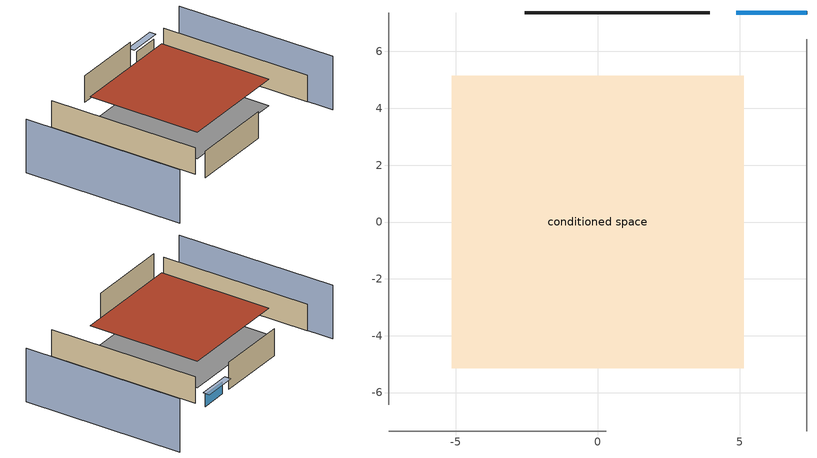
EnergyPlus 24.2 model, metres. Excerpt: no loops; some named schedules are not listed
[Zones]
conditioned space
 floor adiabatic (Floor1 construction): -5.14,-5.14 -5.14,5.14 5.14,5.14 5.14,-5.14 z2.44
 wall outside (AdiabaticWallConstruction): 7.36,7.36 4.87,7.36 z2.44:3.57
 wall outside (Wall1 construction): 3.95,7.36 -2.57,7.36 z2.44:4.88
 wall adiabatic (Wall2 construction): 7.36,-7.36 7.36,6.43 z2.44:4.88
 wall adiabatic (Wall3 construction): -7.36,-7.36 0.3,-7.36 z2.44:4.88
 wall adiabatic (Wall4 construction): -7.36,7.36 -7.36,-6.43 z2.44:4.88
 window (WindowConstruction): 7.36,7.36 4.87,7.36 z2.44:3.57
 roof outside (Roof1 construction): -5.14,5.14 -5.14,-5.14 5.14,-5.14 5.14,5.14 z4.88
shading: -11.02,7.36 -11.02,-7.36 / 11.02,-7.36 11.02,7.36 z0:4.88; 4.57,7.36 7.67,7.36 7.67,7.97 4.57,7.97 z3.87
[Building]
Building 1: Terrain=Suburbs
[Site:Location]
Renton Muni_WA: Latitude {deg}=47.49; Longitude {deg}=-122.21; Time Zone {hr}=-8; Elevation {m}=9; Keep Site Location Information=Yes
[Site:GroundTemperature:Shallow]
9.86948, 8.64481, 8.54673, 9.1279, 11.461, 13.7832, 15.7964, 17.0717, 17.1801, 16.1428, 14.1809, 11.93
[Site:WaterMainsTemperature]
Calculation Method=Schedule; Temperature Schedule=mains temperature schedule
[Material] Roughness=Rough; Thermal Absorptance=0.9
Name | Thickness {m} | Conductivity {W/m-K} | Density {kg/m3} | Specific Heat {J/kg-K} | Solar Absorptance | Visible Absorptance
asphalt or fiberglass shingles | 0.00635 | 0.162714 | 1121.4 | 1465.45 | 0.85 | 0.85
concrete block | 0.2032 | 0.192568 | 1794.88 | 846.01 | 0.7 | 0.7
concrete block 1 | 0.1524 | 0.746872 | 1892.44 | 838.421 | 0.7 | 0.7
floor covering | 0.0127 | 9.015625 | 54.468 | 1339.84 | 0.6 | 0.6
floor stud and cavity | 0.0889 | 2.00347 | 50.32683 | 1063.81 | 0.7 | 0.7
furniture material conditioned space 1 | 0.1524 | 0.115458 | 640.8 | 1214.23 | 0.6 | 0.6
gypsum board | 0.0127 | 0.160291 | 801 | 837.4 | 0.6 | 0.6
gypsum board 1 | 0.00254 | 0.160291 | 801 | 837.4 | 0.6 | 0.6
osb sheathing 0.5 in. | 0.0127 | 0.115458 | 512.64 | 1214.23 | 0.7 | 0.7
osb sheathing 0.75 in. | 0.01905 | 0.115458 | 512.64 | 1214.23 | 0.7 | 0.7
roof rigid ins | 0.103632 | 0.029427 | 32.04 | 1214.23 | 0.7 | 0.7
roof stud and cavity | 0.2032 | 0.0828465 | 78.34581 | 1123.46 | 0.7 | 0.7
wall rigid ins | 0.0489954 | 0.029427 | 32.04 | 1214.23 | 0.7 | 0.7
wall rigid ins 1; wall rigid ins 2; wall rigid ins 3 | 0.00720851 | 0.029427 | 32.04 | 1214.23 | 0.7 | 0.7
wall rigid ins 4 | 0.512978 | 0.029427 | 32.04 | 1214.23 | 0.7 | 0.7
wall stud and cavity | 0.0889 | 0.380278 | 52.3479 | 1209.89 | 0.7 | 0.7
wall stud and cavity 1 | 0.0889 | 0.391764 | 83.0341 | 1211.67 | 0.7 | 0.7
wood siding | 0.0254 | 0.102417 | 544.68 | 1172.36 | 0.7 | 0.7
[WindowMaterial:SimpleGlazingSystem]
WindowMaterial: U-Factor {W/m2-K}=4.31528; Solar Heat Gain Coefficient=0.67
[Construction]
AdiabaticWallConstruction: wood siding, wall rigid ins 4, wall stud and cavity, gypsum board
Floor1 construction: floor stud and cavity, floor covering
furniture construction conditioned space 1: furniture material conditioned space 1
PartitionWallConstruction: gypsum board, wall stud and cavity 1, gypsum board
Roof1 construction: asphalt or fiberglass shingles, roof rigid ins, osb sheathing 0.75 in., roof stud and cavity, gypsum board
Wall1 construction: wall rigid ins, osb sheathing 0.5 in., concrete block, gypsum board
Wall2 construction: wall rigid ins 1, concrete block 1, gypsum board 1
Wall3 construction: wall rigid ins 2, concrete block 1, gypsum board 1
Wall4 construction: wall rigid ins 3, concrete block 1, gypsum board 1
WindowConstruction: WindowMaterial
[Zone]
conditioned space: Multiplier=1; Volume {m3}=257.797; Part of Total Floor Area=Yes
[Space]
conditioned space 1: Zone=conditioned space; Volume {m3}=257.797
[SurfaceProperty:IncidentSolarMultiplier]
Window1: Incident Solar Multiplier=1; Incident Solar Multiplier Schedule=trans schedule winter=0.85 summer=0.7
[InternalMass] Zone or ZoneList=conditioned space; Space or SpaceList=conditioned space 1
Name | Construction | Surface Area {m2}
furniture mass conditioned space 1 | furniture construction conditioned space 1 | 42.28946
partition wall mass | PartitionWallConstruction | 105.724
[Lights]
interior lighting: Zone or ZoneList or Space or SpaceList=conditioned space 1; Schedule=lighting_interior; Design Level Calculation Method=LightingLevel; Lighting Level {W}=204.187; Return Air Fraction=0; Fraction Radiant=0.6; Fraction Visible=0.2; Fraction Replaceable=1
[People]
occupants: Zone or ZoneList or Space or SpaceList=conditioned space 1; Number of People Schedule=occupants; Number of People Calculation Method=People; Number of People=1; Fraction Radiant=0.314171; Sensible Heat Fraction=0.56303; Activity Level Schedule=occupants activity schedule; Carbon Dioxide Generation Rate {m3/s-W}=0; Enable ASHRAE 55 Comfort Warnings=No; Mean Radiant Temperature Calculation Type=EnclosureAveraged
[ElectricEquipment] Zone or ZoneList or Space or SpaceList=conditioned space 1; Design Level Calculation Method=EquipmentLevel
Name | Schedule | Design Level {W} | Fraction Latent | Fraction Radiant | Fraction Lost
clothes dryer | clothes_dryer | 2365.07 | 0.015 | 0.081 | 0.85
clothes washer | clothes_washer | 299.68 | 0.03 | 0.162 | 0.7
cooking range | cooking_range | 101.725 | 0.16 | 0.384 | 0.2
dishwasher | dishwasher | 881.359 | 0.3 | 0.18 | 0.4
fridge | fridge schedule | 43.7215 | 0 | 0.6 | 0
mech vent bath fan 0 | mech vent bath fan 0 schedule | 15 | 0 | 0 | 1
mech vent house fan | mech vent house fan schedule | 0 | 0 | 0 | 1
mech vent house fan cfis | mech vent house fan cfis schedule | 0 | 0 | 0 | 0
mech vent range fan 0 | mech vent range fan 0 schedule | 30 | 0 | 0 | 1
misc plug loads | plug_loads_other | 161.394 | 0.021 | 0.558 | 0.049
misc tv | plug_loads_tv | 226.12 | 0 | 0.6 | 0
whole house fan | Always On Discrete | 0 | 0 | 0 | 1
[OtherEquipment] Zone or ZoneList or Space or SpaceList=conditioned space 1; Design Level Calculation Method=EquipmentLevel
Name | Fuel Type | Schedule | Design Level {W} | Fraction Latent | Fraction Radiant | Fraction Lost
clothes dryer 1 | Electricity | clothes_dryer | 0 | 0.015 | 0.081 | 0.85
cooking range 1 | Propane | cooking_range | 2981.26 | 0.16 | 0.384 | 0.2
general water use latent | None | general water use schedule | 27.79 | 1 | 0 | 0
general water use sensible | None | general water use schedule | -27.3882 | 0 | 0.6 | 0
mech vent house fan latent load | None | Always On Discrete | 0 | 1 | 0 | 0
mech vent house fan sensible load | None | Always On Discrete | 0 | 0 | 0 | 0
water heater energy adjustment1 | Electricity | Always On Discrete | 0.01 | 0 | 0 | 1
[ZoneInfiltration:DesignFlowRate] Zone or ZoneList or Space or SpaceList=conditioned space 1; Schedule=Always On Discrete; Design Flow Rate Calculation Method=Flow/Zone; Design Flow Rate {m3/s}=0
infil flow; natural vent flow; whole house fan flow
[WaterUse:Equipment]
dishwasher: Peak Flow Rate {m3/s}=7.49899e-06; Flow Rate Fraction Schedule=hot_water_dishwasher
[Exterior:Lights]
exterior lighting: Schedule=exterior lighting schedule; Design Level {W}=9.02712
[EnergyManagementSystem:GlobalVariable]
infil_program_Qfan
infil_program_Qinf
natural_vent_program_Qnv
natural_vent_program_Qwhf
[EnergyManagementSystem:Sensor]
Name | Output:Variable or Output:Meter Index Key | Output:Variable or Output:Meter
airflow_gain | infil flow | Infiltration Sensible Heat Gain Energy
airflow_gain_1 | natural vent flow | Infiltration Sensible Heat Gain Energy
airflow_gain_2 | whole house fan flow | Infiltration Sensible Heat Gain Energy
airflow_loss | infil flow | Infiltration Sensible Heat Loss Energy
airflow_loss_1 | natural vent flow | Infiltration Sensible Heat Loss Energy
airflow_loss_2 | whole house fan flow | Infiltration Sensible Heat Loss Energy
clg_load_cond |  | Cooling:EnergyTransfer:Zone:CONDITIONED SPACE
clg_sp_s; clg_sp_s_1 | cooling setpoint | Schedule Value
clothes_dryer_exhaust_0_sch_s | clothes_dryer | Schedule Value
cool_season | cooling season schedule | Schedule Value
htg_load_cond |  | Heating:EnergyTransfer:Zone:CONDITIONED SPACE
htg_sp_s; htg_sp_s_1 | heating setpoint | Schedule Value
ig_ee_conv | clothes dryer | Electric Equipment Convective Heating Energy
ig_ee_conv_2 | cooking range | Electric Equipment Convective Heating Energy
ig_ee_conv_3 | dishwasher | Electric Equipment Convective Heating Energy
ig_ee_conv_4 | fridge | Electric Equipment Convective Heating Energy
ig_ee_conv_5 | misc plug loads | Electric Equipment Convective Heating Energy
ig_ee_conv_6 | misc tv | Electric Equipment Convective Heating Energy
ig_ee_conv_7 | whole house fan | Electric Equipment Convective Heating Energy
ig_ee_rad | clothes dryer | Electric Equipment Radiant Heating Energy
ig_ee_rad_2 | cooking range | Electric Equipment Radiant Heating Energy
ig_ee_rad_3 | dishwasher | Electric Equipment Radiant Heating Energy
ig_ee_rad_4 | fridge | Electric Equipment Radiant Heating Energy
ig_ee_rad_5 | misc plug loads | Electric Equipment Radiant Heating Energy
ig_ee_rad_6 | misc tv | Electric Equipment Radiant Heating Energy
ig_ee_rad_7 | whole house fan | Electric Equipment Radiant Heating Energy
ig_lgt_conv | interior lighting | Lights Convective Heating Energy
ig_lgt_rad | interior lighting | Lights Radiant Heating Energy
ig_lgt_vis | interior lighting | Lights Visible Radiation Heating Energy
ig_oe_conv | clothes dryer 1 | Other Equipment Convective Heating Energy
ig_oe_conv_1 | cooking range 1 | Other Equipment Convective Heating Energy
ig_oe_conv_2 | general water use latent | Other Equipment Convective Heating Energy
ig_oe_conv_3 | general water use sensible | Other Equipment Convective Heating Energy
ig_oe_conv_4 | water heater energy adjustment1 | Other Equipment Convective Heating Energy
ig_oe_rad | clothes dryer 1 | Other Equipment Radiant Heating Energy
ig_oe_rad_1 | cooking range 1 | Other Equipment Radiant Heating Energy
ig_oe_rad_2 | general water use latent | Other Equipment Radiant Heating Energy
ig_oe_rad_3 | general water use sensible | Other Equipment Radiant Heating Energy
ig_oe_rad_4 | water heater energy adjustment1 | Other Equipment Radiant Heating Energy
ig_ppl_conv | occupants | People Convective Heating Energy
ig_ppl_rad | occupants | People Radiant Heating Energy
im_conv | furniture mass conditioned space 1 | Surface Inside Face Convection Heat Gain Energy
im_conv_1 | partition wall mass | Surface Inside Face Convection Heat Gain Energy
im_ig | furniture mass conditioned space 1 | Surface Inside Face Internal Gains Radiation Heat Gain Energy
im_ig_1 | partition wall mass | Surface Inside Face Internal Gains Radiation Heat Gain Energy
im_lgt | furniture mass conditioned space 1 | Surface Inside Face Lights Radiation Heat Gain Energy
im_lgt_1 | partition wall mass | Surface Inside Face Lights Radiation Heat Gain Energy
im_sol | furniture mass conditioned space 1 | Surface Inside Face Solar Radiation Heat Gain Energy
im_sol_1 | partition wall mass | Surface Inside Face Solar Radiation Heat Gain Energy
im_surf | furniture mass conditioned space 1 | Surface Inside Face Net Surface Thermal Radiation Heat Gain Energy
im_surf_1 | partition wall mass | Surface Inside Face Net Surface Thermal Radiation Heat Gain Energy
mech_vent_bath_fan_0_sch_s | mech vent bath fan 0 schedule | Schedule Value
mech_vent_range_fan_0_sch_s | mech vent range fan 0 schedule | Schedule Value
mv_conv | mech vent bath fan 0 | Electric Equipment Convective Heating Energy
mv_conv_1 | mech vent house fan | Electric Equipment Convective Heating Energy
mv_conv_2 | mech vent house fan cfis | Electric Equipment Convective Heating Energy
mv_conv_3 | mech vent range fan 0 | Electric Equipment Convective Heating Energy
mv_conv_4 | mech vent house fan latent load | Other Equipment Convective Heating Energy
mv_conv_5 | mech vent house fan sensible load | Other Equipment Convective Heating Energy
mv_rad | mech vent bath fan 0 | Electric Equipment Radiant Heating Energy
mv_rad_1 | mech vent house fan | Electric Equipment Radiant Heating Energy
mv_rad_2 | mech vent house fan cfis | Electric Equipment Radiant Heating Energy
mv_rad_3 | mech vent range fan 0 | Electric Equipment Radiant Heating Energy
mv_rad_4 | mech vent house fan latent load | Other Equipment Radiant Heating Energy
mv_rad_5 | mech vent house fan sensible load | Other Equipment Radiant Heating Energy
natural_vent_s | natural vent schedule | Schedule Value
out_pb_s |  | Site Outdoor Air Barometric Pressure
out_wt_s |  | Site Outdoor Air Humidity Ratio
site_vw_s |  | Site Wind Speed
ss_back_out | Window1 | Surface Window Shortwave from Zone Back Out Window Heat Transfer Rate
ss_conv | Window1 | Surface Inside Face Convection Heat Gain Energy
ss_ig | Window1 | Surface Inside Face Internal Gains Radiation Heat Gain Energy
ss_surf | Window1 | Surface Inside Face Net Surface Thermal Radiation Heat Gain Energy
ss_trans_in | Window1 | Surface Window Transmitted Solar Radiation Rate
ss_trans_out | Window1 | Surface Inside Face Initial Transmitted Diffuse Transmitted Out Window Solar Radiation Rate
s_conv | Floor1 | Surface Inside Face Convection Heat Gain Energy
s_conv_1 | Roof1 | Surface Inside Face Convection Heat Gain Energy
s_conv_2 | Wall1 | Surface Inside Face Convection Heat Gain Energy
s_conv_3 | Wall2 | Surface Inside Face Convection Heat Gain Energy
s_conv_4 | Wall3 | Surface Inside Face Convection Heat Gain Energy
s_conv_5 | Wall4 | Surface Inside Face Convection Heat Gain Energy
s_ig | Floor1 | Surface Inside Face Internal Gains Radiation Heat Gain Energy
s_ig_1 | Roof1 | Surface Inside Face Internal Gains Radiation Heat Gain Energy
s_ig_2 | Wall1 | Surface Inside Face Internal Gains Radiation Heat Gain Energy
s_ig_3 | Wall2 | Surface Inside Face Internal Gains Radiation Heat Gain Energy
s_ig_4 | Wall3 | Surface Inside Face Internal Gains Radiation Heat Gain Energy
s_ig_5 | Wall4 | Surface Inside Face Internal Gains Radiation Heat Gain Energy
s_lgt | Floor1 | Surface Inside Face Lights Radiation Heat Gain Energy
s_lgt_1 | Roof1 | Surface Inside Face Lights Radiation Heat Gain Energy
s_lgt_2 | Wall1 | Surface Inside Face Lights Radiation Heat Gain Energy
s_lgt_3 | Wall2 | Surface Inside Face Lights Radiation Heat Gain Energy
s_lgt_4 | Wall3 | Surface Inside Face Lights Radiation Heat Gain Energy
s_lgt_5 | Wall4 | Surface Inside Face Lights Radiation Heat Gain Energy
s_sol | Floor1 | Surface Inside Face Solar Radiation Heat Gain Energy
s_sol_1 | Roof1 | Surface Inside Face Solar Radiation Heat Gain Energy
s_sol_2 | Wall1 | Surface Inside Face Solar Radiation Heat Gain Energy
s_sol_3 | Wall2 | Surface Inside Face Solar Radiation Heat Gain Energy
s_sol_4 | Wall3 | Surface Inside Face Solar Radiation Heat Gain Energy
s_sol_5 | Wall4 | Surface Inside Face Solar Radiation Heat Gain Energy
s_surf | Floor1 | Surface Inside Face Net Surface Thermal Radiation Heat Gain Energy
s_surf_1 | Roof1 | Surface Inside Face Net Surface Thermal Radiation Heat Gain Energy
s_surf_2 | Wall1 | Surface Inside Face Net Surface Thermal Radiation Heat Gain Energy
s_surf_3 | Wall2 | Surface Inside Face Net Surface Thermal Radiation Heat Gain Energy
s_surf_4 | Wall3 | Surface Inside Face Net Surface Thermal Radiation Heat Gain Energy
s_surf_5 | Wall4 | Surface Inside Face Net Surface Thermal Radiation Heat Gain Energy
[EnergyManagementSystem:Actuator]
Name | Actuated Component Unique | Actuated Component Type | Actuated Component Control Type
fridge_schedule_act | fridge schedule | Schedule:Constant | Schedule Value
infil_flow_act | infil flow | Zone Infiltration | Air Exchange Flow Rate
mech_vent_house_fan_cfis_act | mech vent house fan cfis | ElectricEquipment | Electricity Rate
mech_vent_house_fan_latent_load_act | mech vent house fan latent load | OtherEquipment | Power Level
mech_vent_house_fan_sensible_load_act | mech vent house fan sensible load | OtherEquipment | Power Level
natural_vent_flow_act | natural vent flow | Zone Infiltration | Air Exchange Flow Rate
water_heater_ec_adj_act | water heater energy adjustment1 | OtherEquipment | Power Level
whole_house_fan_act | whole house fan | ElectricEquipment | Electricity Rate
whole_house_fan_flow_act | whole house fan flow | Zone Infiltration | Air Exchange Flow Rate
[EnergyManagementSystem:Program]
boiler_hydronic_pump_disaggregate_program: Set boiler_hydronic_pump_primary_htg = boiler_hydronic_pump_s
boiler_hydronic_pump_power_program: Set hvac_plr = boiler_plr_s; Set pump_total_eff = boiler_hydronic_pump_rated_mfr / 1000 * 20000.0 / 105.769230769231; Set pump_vfr = boiler_hydronic_pump_mfr_s / 1000; If pump_vfr > 0; Set boiler_hydronic_pump_pressure_rise_act = 105.769230769231 * hvac_plr * pump_total_eff / pump_vfr; Else; Set boiler_hydronic_pump_pressure_rise_act = 0; EndIf
component_loads_program: Set loads_htg_walls = 0; Set loads_htg_rim_joists = 0; Set loads_htg_foundation_walls = 0; Set loads_htg_floors = 0; Set loads_htg_slabs = 0; Set loads_htg_ceilings = 0; Set loads_htg_roofs = 0; Set loads_htg_windows_conduction = 0; Set loads_htg_windows_solar = 0; Set loads_htg_doors = 0; Set loads_htg_skylights_conduction = 0; Set loads_htg_skylights_solar = 0; Set loads_htg_internal_mass = 0; Set loads_htg_intgains = 0; Set loads_htg_lighting = 0; Set loads_htg_infil = 0; Set loads_htg_mechvent = 0; Set loads_htg_natvent = 0; Set loads_htg_whf = 0; Set loads_htg_ducts = 0; Set loads_clg_walls = 0; Set loads_clg_rim_joists = 0; Set loads_clg_foundation_walls = 0; Set loads_clg_floors = 0; Set loads_clg_slabs = 0; Set loads_clg_ceilings = 0; Set loads_clg_roofs = 0; Set loads_clg_windows_conduction = 0; Set loads_clg_windows_solar = 0; Set loads_clg_doors = 0; Set loads_clg_skylights_conduction = 0; Set loads_clg_skylights_solar = 0; Set loads_clg_internal_mass = 0; Set loads_clg_intgains = 0; Set loads_clg_lighting = 0; Set loads_clg_infil = 0; Set loads_clg_mechvent = 0; Set loads_clg_natvent = 0; Set loads_clg_whf = 0; Set loads_clg_ducts = 0; Set hr_walls = 0; Set hr_walls = hr_walls + s_conv_2 + s_ig_2 + s_sol_2 + s_lgt_2 + s_surf_2; Set hr_walls = hr_walls + s_conv_3 + s_ig_3 + s_sol_3 + s_lgt_3 + s_surf_3; Set hr_walls = hr_walls + s_conv_4 + s_ig_4 + s_sol_4 + s_lgt_4 + s_surf_4; Set hr_walls = hr_walls + s_conv_5 + s_ig_5 + s_sol_5 + s_lgt_5 + s_surf_5; Set hr_rim_joists = 0; Set hr_foundation_walls = 0; Set hr_floors = 0; Set hr_floors = hr_floors + s_conv + s_ig + s_sol + s_lgt + s_surf; Set hr_slabs = 0; Set hr_ceilings = 0; Set hr_roofs = 0; Set hr_roofs = hr_roofs + s_conv_1 + s_ig_1 + s_sol_1 + s_lgt_1 + s_surf_1; Set hr_windows_conduction = 0; Set hr_windows_conduction = hr_windows_conduction + ss_conv; Set hr_windows_conduction = hr_windows_conduction + ss_ig; Set hr_windows_conduction = hr_windows_conduction + ss_surf; Set hr_windows_solar = 0; Set hr_windows_solar = hr_windows_solar - ss_trans_in * ZoneTimestep * 3600 + ss_back_out * ZoneTimestep * 3600 + ss_trans_out * ZoneTimestep * 3600; Set hr_doors = 0; Set hr_skylights_conduction = 0; Set hr_skylights_solar = 0; Set hr_internal_mass = 0; Set hr_internal_mass = hr_internal_mass + im_conv + im_ig + im_sol + im_lgt + im_surf; Set hr_internal_mass = hr_internal_mass + im_conv_1 + im_ig_1 + im_sol_1 + im_lgt_1 + im_surf_1; Set hr_intgains = 0; Set hr_intgains = hr_intgains - ig_ee_conv - ig_ee_rad - ig_ee_conv_1 - ig_ee_rad_1 - ig_ee_conv_2 - ig_ee_rad_2 - ig_ee_conv_3 - ig_ee_rad_3 - ig_ee_conv_4 - ig_ee_rad_4 - ig_ee_conv_5 - ig_ee_rad_5 - ig_ee_conv_6 - ig_ee_rad_6 - ig_ee_conv_7 - ig_ee_rad_7 - ig_oe_conv - ig_oe_rad - ig_oe_conv_1 - ig_oe_rad_1 - ig_oe_conv_2 - ig_oe_rad_2 - ig_oe_conv_3 - ig_oe_rad_3 - ig_oe_conv_4 - ig_oe_rad_4 - ig_ppl_conv - ig_ppl_rad; Set hr_lighting = 0; Set hr_lighting = hr_lighting - ig_lgt_conv - ig_lgt_rad - ig_lgt_vis; Set hr_infil = 0; Set hr_infil = hr_infil - airflow_gain + airflow_loss; Set hr_natvent = 0; Set hr_natvent = hr_natvent - airflow_gain_1 + airflow_loss_1; Set hr_whf = 0; Set hr_whf = hr_whf - airflow_gain_2 + airflow_loss_2; Set hr_mechvent = 0; Set hr_mechvent = hr_mechvent - mv_conv - mv_rad - mv_conv_1 - mv_rad_1 - mv_conv_2 - mv_rad_2 - mv_conv_3 - mv_rad_3 - mv_conv_4 - mv_rad_4 - mv_conv_5 - mv_rad_5; Set hr_ducts = 0; Set hr_intgains = hr_intgains + dhw_loss * (1.0*(1-dhw_rtf) + 1.0*dhw_rtf); Set htg_mode = 0; Set clg_mode = 0; If (htg_load_cond > 0); Set htg_mode = 1.0; ElseIf (clg_load_cond > 0); Set clg_mode = 0.0; Else; Set htg_season = 0; Set clg_season = 0; If ((DayOfYear >= 1) && (DayOfYear <= 365)); Set clg_season = 1; EndIf; If ((DayOfYear >= 1) && (DayOfYear <= 365)); Set htg_season = 1; EndIf; If ((airflow_gain_1 <> 0) || (airflow_loss_1 <> 0)) && (clg_season == 1); Set clg_mode = 0.0; ElseIf ((airflow_gain_2 <> 0) || (airflow_loss_2 <> 0)) && (clg_season == 1); Set clg_mode = 0.0; Else; Set Tmid_setpoint = (htg_sp_s_1 + clg_sp_s_1) / 2; If (tin_s_1 > Tmid_setpoint) && (clg_season == 1); Set clg_mode = 0.0; ElseIf (tin_s_1 < Tmid_setpoint) && (htg_season == 1); Set htg_mode = 1.0; EndIf; EndIf; EndIf; Set loads_htg_walls = loads_htg_walls + (hr_walls * htg_mode * 1); Set loads_htg_rim_joists = loads_htg_rim_joists + (hr_rim_joists * htg_mode * 1); Set loads_htg_foundation_walls = loads_htg_foundation_walls + (hr_foundation_walls * htg_mode * 1); Set loads_htg_floors = loads_htg_floors + (hr_floors * htg_mode * 1); Set loads_htg_slabs = loads_htg_slabs + (hr_slabs * htg_mode * 1); Set loads_htg_ceilings = loads_htg_ceilings + (hr_ceilings * htg_mode * 1); Set loads_htg_roofs = loads_htg_roofs + (hr_roofs * htg_mode * 1); Set loads_htg_windows_conduction = loads_htg_windows_conduction + (hr_windows_conduction * htg_mode * 1); Set loads_htg_windows_solar = loads_htg_windows_solar + (hr_windows_solar * htg_mode * 1); Set loads_htg_doors = loads_htg_doors + (hr_doors * htg_mode * 1); Set loads_htg_skylights_conduction = loads_htg_skylights_conduction + (hr_skylights_conduction * htg_mode * 1); Set loads_htg_skylights_solar = loads_htg_skylights_solar + (hr_skylights_solar * htg_mode * 1); Set loads_htg_internal_mass = loads_htg_internal_mass + (hr_internal_mass * htg_mode * 1); Set loads_htg_intgains = loads_htg_intgains + (hr_intgains * htg_mode * 1); Set loads_htg_lighting = loads_htg_lighting + (hr_lighting * htg_mode * 1); Set loads_htg_infil = loads_htg_infil + (hr_infil * htg_mode * 1); Set loads_htg_mechvent = loads_htg_mechvent + (hr_mechvent * htg_mode * 1); Set loads_htg_natvent = loads_htg_natvent + (hr_natvent * htg_mode * 1); Set loads_htg_whf = loads_htg_whf + (hr_whf * htg_mode * 1); Set loads_htg_ducts = loads_htg_ducts + (hr_ducts * htg_mode * 1); Set loads_clg_walls = loads_clg_walls + (-hr_walls * clg_mode * 1); Set loads_clg_rim_joists = loads_clg_rim_joists + (-hr_rim_joists * clg_mode * 1); Set loads_clg_foundation_walls = loads_clg_foundation_walls + (-hr_foundation_walls * clg_mode * 1); Set loads_clg_floors = loads_clg_floors + (-hr_floors * clg_mode * 1); Set loads_clg_slabs = loads_clg_slabs + (-hr_slabs * clg_mode * 1); Set loads_clg_ceilings = loads_clg_ceilings + (-hr_ceilings * clg_mode * 1); Set loads_clg_roofs = loads_clg_roofs + (-hr_roofs * clg_mode * 1); Set loads_clg_windows_conduction = loads_clg_windows_conduction + (-hr_windows_conduction * clg_mode * 1); Set loads_clg_windows_solar = loads_clg_windows_solar + (-hr_windows_solar * clg_mode * 1); Set loads_clg_doors = loads_clg_doors + (-hr_doors * clg_mode * 1); Set loads_clg_skylights_conduction = loads_clg_skylights_conduction + (-hr_skylights_conduction * clg_mode * 1); Set loads_clg_skylights_solar = loads_clg_skylights_solar + (-hr_skylights_solar * clg_mode * 1); Set loads_clg_internal_mass = loads_clg_internal_mass + (-hr_internal_mass * clg_mode * 1); Set loads_clg_intgains = loads_clg_intgains + (-hr_intgains * clg_mode * 1); Set loads_clg_lighting = loads_clg_lighting + (-hr_lighting * clg_mode * 1); Set loads_clg_infil = loads_clg_infil + (-hr_infil * clg_mode * 1); Set loads_clg_mechvent = loads_clg_mechvent + (-hr_mechvent * clg_mode * 1); Set loads_clg_natvent = loads_clg_natvent + (-hr_natvent * clg_mode * 1); Set loads_clg_whf = loads_clg_whf + (-hr_whf * clg_mode * 1); Set loads_clg_ducts = loads_clg_ducts + (-hr_ducts * clg_mode * 1)
